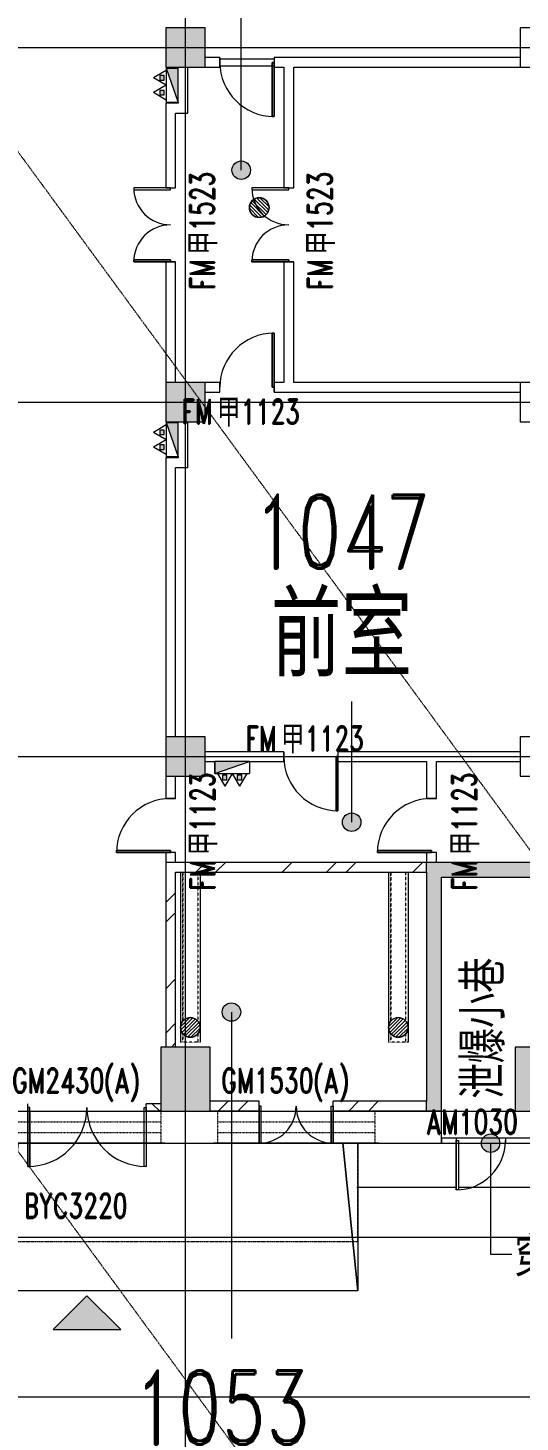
# Model space of a CAD drawing. Header units: millimetres. Extents: x -76632 to 443185, y -33181 to 192400.
# Drawn here: x 184000 to 194000, y -6316 to 22000 of the extents above; entities that cross this region are included whole.
import ezdxf

# ---------------------------------------------------------------- set-up
doc = ezdxf.new("R2010")
doc.units = ezdxf.units.MM
for name, pattern in [('1_1', [2, 1, -1]), ('DASH-2', [1.6, 0.8, -0.8]), ('划线', [6.36, 3.18, -3.18]), ('对齐线', [6.36, 3.18, -3.18]), ('轴网线', [22.04, 18.38, -1.83, 0, -1.83])]:
    doc.linetypes.add(name, pattern=pattern)
doc.layers.get('0').update_dxf_attribs({"color": 8})
doc.layers.get('Defpoints').update_dxf_attribs({"color": 8})
for name, color, linetype, lineweight in [('A-ANNO-DIMS', 8, 'Continuous', 9), ('A-AREA-IDEN', 8, 'Continuous', 9), ('A-DETL-GENF', 8, 'Continuous', 18), ('A-DETL-THIN', 8, 'Continuous', 5), ('A-DOOR', 8, 'Continuous', 5), ('A-DOOR-IDEN', 8, 'Continuous', 9), ('A-DOOR-OPNG', 8, 'Continuous', 5), ('A-FLOR', 8, 'Continuous', 5), ('A-GENM', 8, 'Continuous', 5), ('A-GENM-IDEN', 8, 'Continuous', 9), ('A-GLAZ', 8, 'Continuous', 5), ('A-GLAZ-IDEN', 8, 'Continuous', 9), ('A-WALL', 8, 'Continuous', 5), ('A-WALL-FNSH', 8, 'Continuous', 9), ('A-WALL-PATT', 8, 'Continuous', 9), ('G-IMPT', 8, 'Continuous', 5), ('M-EQPM', 8, 'Continuous', 5), ('P-PIPE', 8, 'Continuous', 5), ('Q-CASE', 8, '1_1', 5), ('Q-SPCQ', 8, 'Continuous', 5), ('S-BEAM', 8, 'Continuous', 5), ('S-BEAM-HDLN', 8, '划线', 5), ('S-COLS', 8, 'Continuous', 5), ('S-GRID', 8, 'Continuous', 9)]:
    doc.layers.add(name, color=color, linetype=linetype, lineweight=lineweight)
doc.styles.add('RomanD', font='romand__.ttf', dxfattribs={"width": 0.7, "height": 1500})
doc.styles.add('RomanD_1', font='romand__.ttf', dxfattribs={"width": 0.7, "height": 500})
doc.styles.add('RomanD_6', font='romand__.ttf', dxfattribs={"width": 0.65, "height": 350})
doc.styles.add('仿宋_2', font='simfang.ttf', dxfattribs={"width": 0.7, "height": 1500})
doc.styles.add('仿宋_5', font='simfang.ttf', dxfattribs={"width": 0.7, "height": 750})
doc.styles.add('微软雅黑', font='Microsoft YaHei.ttf', dxfattribs={"width": 0.7, "height": 500})
doc.dimstyles.new('0_5', dxfattribs={"dimscale": 304.8, "dimtxt": 351.251157, "dimasz": 0, "dimexe": 0.82021, "dimexo": 0.0625, "dimgap": 0, "dimtad": 1, "dimdec": 0, "dimzin": 0, "dimdsep": 46, "dimtxsty": 'RomanD_6', "dimblk1": 'NONE', "dimblk2": 'NONE', "dimsah": 1, "dimcen": 0.09, "dimazin": 0, "dimtfac": 1, "dimtdec": 4, "dimtix": 1, "dimtmove": 0, "dimatfit": 3, "dimfxl": 0.82021, "dimfxlon": 1, "dimtvp": 1, "dimtolj": 1, "dimtzin": 0, "dimlwd": 18, "dimlwe": 18, "dimarcsym": 2})
pattern_1 = [(45, (-4e-09, 0), (-1325.825, 1325.825), []), (45, (-4e-09, 400), (-1325.825, 1325.825), []), (45, (-4e-09, 1300), (-1325.825, 1325.825), [1875, -625])]

# ---------------------------------------------------------------- blocks, each defined once
blk = doc.blocks.new('X-ST-F3-01-C-001_HLP2_rvt-1-LAY-1F-1_500-A')
at = {"layer": 'S-COLS', "true_color": 0x808080}
for points in [[(187600, 21200), (187600, 22000), (186800, 22000), (186800, 21200), (187000, 21200)], [(187600, 14000), (187600, 14800), (186800, 14800), (186800, 14000), (187000, 14000)], [(186800, 6800), (187600, 6800), (187600, 7600), (186800, 7600)], [(187700, 0), (187700, 1300), (186700, 1300), (186700, 0)], [(194900, 0), (194900, 1300), (193900, 1300), (193900, 0), (194404, 0)]]:
    blk.add_hatch(color=8, dxfattribs=at).paths.add_polyline_path(points, flags=0)
at = {"layer": 'S-COLS', "color": 7, "lineweight": 9}
for p, q in [((187600, 22000), (186800, 22000)), ((186800, 22000), (186800, 21200)), ((187600, 21200), (187600, 22000)), ((194800, 22000), (194000, 22000)), ((194000, 22000), (194000, 21200)), ((186800, 21200), (187600, 21200)), ((194000, 21200), (194800, 21200)), ((187600, 14800), (186800, 14800)), ((186800, 14800), (186800, 14000)), ((187600, 14000), (187600, 14800)), ((194800, 14800), (194000, 14800)), ((194000, 14800), (194000, 14000)), ((186800, 14000), (187600, 14000)), ((194000, 14000), (194800, 14000)), ((187600, 7600), (186800, 7600)), ((186800, 7600), (186800, 6800)), ((187600, 6800), (187600, 7600)), ((194800, 7600), (194000, 7600)), ((194000, 7600), (194000, 6800)), ((186800, 6800), (187600, 6800)), ((194000, 6800), (194800, 6800)), ((187700, 1300), (186700, 1300)), ((186700, 1300), (186700, 0)), ((187700, 0), (187700, 1300)), ((194900, 1300), (193900, 1300)), ((193900, 1300), (193900, 0)), ((186700, 0), (187700, 0)), ((193900, 0), (194900, 0))]:
    blk.add_line(p, q, dxfattribs=at)
blk = doc.blocks.new('双扇平开外门_带观察窗 - GM2430_A_-3857367-LAY-1F-1_500-A')
at = {"layer": 'A-DOOR'}
for p, q in [((-1160, 0), (-1200, 0)), ((-1200, 0), (-1200, -1200)), ((-1160, -1200), (-1160, 0)), ((1160, -1200), (1160, 0)), ((1160, 0), (1200, 0)), ((1200, 0), (1200, -1200)), ((-1200, -850), (-1200, -100)), ((-1160, -100), (-1160, -850)), ((1160, -850), (1160, -100)), ((1200, -100), (1200, -850)), ((-1200, -1050), (-1200, -850)), ((-1200, -1200), (-1200, -1050)), ((-1160, -850), (-1160, -1050)), ((-1160, -1050), (-1160, -1200)), ((1160, -1050), (1160, -850)), ((1160, -1200), (1160, -1050)), ((1200, -850), (1200, -1050)), ((1200, -1050), (1200, -1200)), ((-1200, -1200), (-1160, -1200)), ((-1160, -1200), (-1200, -1200)), ((1200, -1200), (1160, -1200)), ((1200, -1200), (1160, -1200))]:
    blk.add_line(p, q, dxfattribs=at)
for centre, start, end in [((-1200, 0), 270, 360), ((1200, 0), 180, 270)]:
    blk.add_arc(centre, 1200, start, end, dxfattribs=at)
at = {"layer": 'A-DOOR-OPNG'}
for p, q in [((-1200, -75), (-1200, 75)), ((1200, -75), (1200, 75))]:
    blk.add_line(p, q, dxfattribs=at)
blk = doc.blocks.new('混凝土雨棚1 - 混凝土雨棚-300mm-2000 2-4311648-LAY-1F-1_500-A')
at = {"layer": 'Q-CASE'}
for p, q in [((8000, 2000), (-8000, 2000)), ((-8000, 2000), (-8000, 0)), ((8000, 0), (8000, 2000))]:
    blk.add_line(p, q, dxfattribs=at)
blk = doc.blocks.new('水沟 - 水沟-4564383-LAY-1F-1_500-A')
at = {"layer": 'S-BEAM', "color": 9, "true_color": 0xbababa}
for p, q in [((-1725, 200), (1417, 200)), ((1433, 200), (1725, 200)), ((-1725, -200), (1725, -200))]:
    blk.add_line(p, q, dxfattribs=at)
blk = doc.blocks.new('水沟 - 水沟-V36-LAY-1F-1_500-A')
at = {"layer": 'S-BEAM', "color": 9, "true_color": 0xbababa}
for p, q in [((-1725, 200), (1413, 200)), ((1437, 200), (1725, 200)), ((-1725, -200), (1725, -200))]:
    blk.add_line(p, q, dxfattribs=at)
blk = doc.blocks.new('圆形地漏1 - 图符-1_dwg-2464927-LAY-1F-1_500-A')
at = {"layer": 'G-IMPT'}
for p, q in [((1671, 1429), (1959, 1621)), ((1677, 1493), (1897, 1640)), ((1682, 1376), (2004, 1591)), ((1704, 1331), (2037, 1553)), ((1737, 1293), (2059, 1508)), ((1782, 1262), (2070, 1455)), ((1844, 1244), (2064, 1391))]:
    blk.add_line(p, q, dxfattribs=at)
blk.add_circle((1871, 1442), 200, dxfattribs=at)
blk = doc.blocks.new('圆形地漏1 - DN100-2464936-LAY-1F-1_500-A')
at = {"layer": 'P-PIPE'}
for start, end in [(360, 180), (180, 360)]:
    blk.add_arc((0, 0), 200, start, end, dxfattribs=at)
at = {"rotation": 11.2415511502492}
blk.add_blockref('圆形地漏1 - 图符-1_dwg-2464927-LAY-1F-1_500-A', (-1554, -1779), dxfattribs=at)
blk = doc.blocks.new('双扇平开防火门_带观察窗 - FM甲1523-4642620-LAY-1F-1_500-A')
at = {"layer": 'A-DOOR'}
for p, q in [((-750, 0), (-750, 750)), ((-750, 750), (-710, 750)), ((-750, 750), (-750, 550)), ((-710, 750), (-750, 750)), ((-710, 750), (-710, 0)), ((-710, 550), (-710, 750)), ((750, 750), (710, 750)), ((710, 750), (710, 0)), ((750, 750), (710, 750)), ((710, 750), (710, 550)), ((750, 0), (750, 750)), ((750, 550), (750, 750)), ((-750, 550), (-750, 350)), ((-750, 350), (-750, 0)), ((-710, 350), (-710, 550)), ((-710, 0), (-710, 350)), ((710, 550), (710, 350)), ((710, 350), (710, 0)), ((750, 350), (750, 550)), ((750, 0), (750, 350)), ((-710, 0), (-750, 0)), ((-750, 0), (-710, 0)), ((710, 0), (750, 0)), ((710, 0), (750, 0))]:
    blk.add_line(p, q, dxfattribs=at)
for centre, start, end in [((-750, 0), 0, 90), ((750, 0), 90, 180)]:
    blk.add_arc(centre, 750, start, end, dxfattribs=at)
at = {"layer": 'A-DOOR-OPNG'}
for p, q in [((-750, 100), (-750, -100)), ((750, 100), (750, -100))]:
    blk.add_line(p, q, dxfattribs=at)
blk = doc.blocks.new('单扇平开防火门_带观察窗 - FM甲1123-4703327-LAY-1F-1_500-A')
at = {"layer": 'A-DOOR'}
for p, q in [((550, 1100), (510, 1100)), ((510, 1100), (510, 0)), ((510, 1100), (550, 1100)), ((510, 900), (510, 1100)), ((510, 700), (510, 900)), ((550, 0), (550, 1100)), ((550, 1100), (550, 900)), ((550, 900), (550, 700)), ((510, 0), (510, 700)), ((550, 700), (550, 0)), ((510, 0), (550, 0)), ((550, 0), (510, 0))]:
    blk.add_line(p, q, dxfattribs=at)
blk.add_arc((550, 0), 1100, 90, 180, dxfattribs=at)
at = {"layer": 'A-DOOR-OPNG'}
for p, q in [((-550, -100), (-550, 100)), ((550, -99), (550, 100))]:
    blk.add_line(p, q, dxfattribs=at)
blk = doc.blocks.new('单扇平开防火门_带观察窗 - FM甲1123-4703424-LAY-1F-1_500-A')
at = {"layer": 'A-DOOR'}
for p, q in [((510, -1100), (510, 0)), ((550, 0), (510, 0)), ((510, 0), (510, -700)), ((550, -700), (550, 0)), ((510, 0), (550, 0)), ((550, 0), (550, -1100)), ((510, -700), (510, -900)), ((550, -900), (550, -700)), ((510, -900), (510, -1100)), ((550, -1100), (510, -1100)), ((510, -1100), (550, -1100)), ((550, -1100), (550, -900))]:
    blk.add_line(p, q, dxfattribs=at)
blk.add_arc((550, 0), 1100, 180, 270, dxfattribs=at)
at = {"layer": 'A-DOOR-OPNG'}
for p, q in [((-550, 100), (-550, -100)), ((-550, 70), (550, 70)), ((550, 99), (550, -100)), ((-550, -70), (550, -70))]:
    blk.add_line(p, q, dxfattribs=at)
blk = doc.blocks.new('单扇平开防火门_带观察窗 - FM甲1123-4703329-LAY-1F-1_500-A')
at = {"layer": 'A-DOOR'}
for p, q in [((510, -1100), (510, 0)), ((550, 0), (510, 0)), ((510, 0), (510, -700)), ((550, -700), (550, 0)), ((510, 0), (550, 0)), ((550, 0), (550, -1100)), ((510, -700), (510, -900)), ((550, -900), (550, -700)), ((510, -900), (510, -1100)), ((550, -1100), (510, -1100)), ((510, -1100), (550, -1100)), ((550, -1100), (550, -900))]:
    blk.add_line(p, q, dxfattribs=at)
blk.add_arc((550, 0), 1100, 180, 270, dxfattribs=at)
at = {"layer": 'A-DOOR-OPNG'}
for p, q in [((-550, 100), (-550, -100)), ((550, 99), (550, -100))]:
    blk.add_line(p, q, dxfattribs=at)
blk = doc.blocks.new('坡道 - 坡道-4271278-LAY-1F-1_500-A')
at = {"layer": 'Q-SPCQ'}
for p, q in [((-3600, -3000), (-3300, 0)), ((-3600, -3000), (-3600, 0)), ((-3300, 0), (-3600, -3000)), ((-3060, 0), (-740, 0)), ((-3060, 0), (-740, 0)), ((1640, 0), (3060, 0)), ((1640, 0), (3060, 0)), ((3300, 0), (3600, -3000)), ((3600, -3000), (3300, 0)), ((3600, 0), (3600, -3000)), ((-3600, -3000), (-3600, -900)), ((3600, -900), (3600, -3000)), ((3600, -3000), (-3600, -3000)), ((3600, -3000), (-3600, -3000))]:
    blk.add_line(p, q, dxfattribs=at)
blk = doc.blocks.new('穿孔铝板 - 穿孔铝板-4348228-LAY-1F-1_500-A')
at = {"layer": 'A-GENM'}
for p, q in [((1125, 50), (-875, 50)), ((-875, 50), (-875, -50)), ((1125, -50), (1125, 50)), ((-875, -50), (1125, -50))]:
    blk.add_line(p, q, dxfattribs=at)
blk = doc.blocks.new('双扇平开外门_带观察窗 - GM1530_A_-4118818-LAY-1F-1_500-A')
at = {"layer": 'A-DOOR'}
for p, q in [((-750, 0), (-750, 750)), ((-750, 750), (-710, 750)), ((-750, 750), (-750, 600)), ((-710, 750), (-750, 750)), ((-750, 600), (-750, 400)), ((-710, 750), (-710, 0)), ((-710, 600), (-710, 750)), ((-710, 400), (-710, 600)), ((750, 750), (710, 750)), ((710, 750), (710, 0)), ((750, 750), (710, 750)), ((710, 750), (710, 600)), ((710, 600), (710, 400)), ((750, 0), (750, 750)), ((750, 600), (750, 750)), ((750, 400), (750, 600)), ((-750, 400), (-750, 125)), ((-710, 125), (-710, 400)), ((710, 400), (710, 125)), ((750, 125), (750, 400)), ((-710, 0), (-750, 0)), ((710, 0), (750, 0))]:
    blk.add_line(p, q, dxfattribs=at)
for centre, start, end in [((-750, 0), 0, 90), ((750, 0), 90, 180)]:
    blk.add_arc(centre, 750, start, end, dxfattribs=at)
at = {"layer": 'A-DOOR-OPNG'}
for p, q in [((-750, 100), (-750, -100)), ((750, 100), (750, -100))]:
    blk.add_line(p, q, dxfattribs=at)
blk = doc.blocks.new('圆形地漏_固定_2 - 热轧钢管-3953174-LAY-1F-1_500-A')
at = {"layer": 'A-GENM'}
for p, q in [((-193, 52), (52, -193)), ((102, -172), (-172, 102)), ((-141, 141), (141, -141)), ((172, -102), (-102, 172)), ((193, -52), (-52, 193)), ((13, 200), (200, 13)), ((-13, -200), (-200, -13))]:
    blk.add_line(p, q, dxfattribs=at)
blk.add_circle((0, 0), 200, dxfattribs=at)
at = {"layer": 'P-PIPE'}
for start, end in [(0, 180), (180, 0)]:
    blk.add_arc((0, 0), 200, start, end, dxfattribs=at)
blk = doc.blocks.new('栅栏门 - AM1030-V69-LAY-1F-1_500-A')
at = {"layer": 'A-DOOR'}
for p, q in [((450, 1000), (500, 1000)), ((450, 0), (450, 1000)), ((500, 0), (500, 1000)), ((500, 1000), (500, 0)), ((500, 1000), (500, 0)), ((500, 0), (450, 0))]:
    blk.add_line(p, q, dxfattribs=at)
blk.add_arc((500, 0), 1000, 90, 180, dxfattribs=at)
at = {"layer": 'A-DOOR-OPNG'}
for p, q in [((-500, -50), (-500, 50)), ((500, -49), (500, 50))]:
    blk.add_line(p, q, dxfattribs=at)
blk = doc.blocks.new('百叶窗-带贴面 - BYC3220-4828235-LAY-1F-1_500-A')
at = {"layer": 'A-GLAZ'}
for p, q in [((-1669, 425), (1691, 425)), ((1691, 425), (-1669, 425))]:
    blk.add_line(p, q, dxfattribs=at)
at = {"layer": 'A-GLAZ', "linetype": 'DASH-2'}
for p, q in [((-1589, -225), (-1589, 425)), ((1611, 425), (-1589, 425)), ((1611, -225), (1611, 425)), ((1611, 208), (-1589, 208)), ((1611, -8), (-1589, -8)), ((1611, -225), (-1589, -225))]:
    blk.add_line(p, q, dxfattribs=at)
blk = doc.blocks.new('室内消火栓箱_带灭火器__左右式_ - SG24D65-P-4294461-LAY-1F-1_500-A')
at = {"layer": 'A-DETL-GENF', "lineweight": 5}
blk.add_hatch(color=256, dxfattribs=at).paths.add_polyline_path([(-350, -240), (350, 0), (-350, 0), (-350, -128)], flags=0)
h = blk.add_hatch(color=256, dxfattribs=at)
h.paths.add_polyline_path([(-105, -370), (-105, -280), (-195, -280), (-195, -370)], flags=0)
h.paths.add_polyline_path([(195, -370), (195, -280), (105, -280), (105, -370)], flags=0)
for p, q in [((350, 0), (-350, 0)), ((-350, -240), (350, 0)), ((-350, -240), (-350, 0)), ((-350, 0), (-350, -240)), ((-350, -240), (350, 0)), ((350, 0), (-350, 0)), ((-350, -240), (350, -240)), ((-300, -240), (-150, -500)), ((-105, -280), (-195, -280)), ((-195, -280), (-195, -370)), ((0, -240), (-150, -500)), ((-105, -370), (-105, -280)), ((0, -240), (150, -500)), ((195, -280), (105, -280)), ((105, -280), (105, -370)), ((300, -240), (150, -500)), ((195, -370), (195, -280)), ((-195, -370), (-105, -370)), ((105, -370), (195, -370))]:
    blk.add_line(p, q, dxfattribs=at)
at = {"layer": 'M-EQPM'}
blk.add_line((350, 0), (350, -240), dxfattribs=at)
blk = doc.blocks.new('硬顶 - 硬顶-3809734-LAY-1F-1_500-A')
at = {"layer": 'A-DETL-GENF', "color": 8, "linetype": '对齐线', "lineweight": 5, "true_color": 0x777777}
for p, q in [((17200, 0), (33970.6, -22869)), ((17200, -20300), (33970.6, -43169))]:
    blk.add_line(p, q, dxfattribs=at)
at = {"layer": 'A-DETL-GENF', "color": 8, "lineweight": 5, "true_color": 0x777777}
blk.add_line((33970.6, -22869), (16770.6, -22869), dxfattribs=at)
blk = doc.blocks.new('*D1431')
at = {"layer": 'A-ANNO-DIMS', "color": 0, "lineweight": 18, "transparency": 16777216}
for p, q in [((19261, 131300), (19742, 131300)), ((19492, 130200), (19492, 131300)), ((19261, 130200), (19742, 130200)), ((259200, 4470), (259200, 4951)), ((264000, 4470), (264000, 4951)), ((259200, 4701), (264000, 4701))]:
    blk.add_line(p, q, dxfattribs=at)
at = {"layer": 'Defpoints', "color": 0, "transparency": 16777216}
for p in [(19242, 131300), (19492, 131300), (19242, 130200), (264000, 4701), (259200, 4451), (264000, 4451)]:
    blk.add_point(p, dxfattribs=at)
at = {"layer": 'A-ANNO-DIMS', "color": 0, "lineweight": 18, "transparency": 16777216, "insert": (19317, 130750), "char_height": 350, "width": 972.7, "attachment_point": 5, "rotation": 90, "style": 'RomanD_6'}
blk.add_mtext('\\A1;1100', dxfattribs=at)
at = {"layer": 'A-ANNO-DIMS', "color": 0, "lineweight": 18, "transparency": 16777216, "insert": (261600, 4876), "char_height": 350, "width": 972.7, "attachment_point": 5, "style": 'RomanD_6'}
blk.add_mtext('\\A1;4800', dxfattribs=at)
blk = doc.blocks.new('_None')
blk = doc.blocks.new('*D1432')
at = {"layer": 'A-ANNO-DIMS', "color": 0, "lineweight": 18, "transparency": 16777216}
for p, q in [((19261, 133750), (19742, 133750)), ((19492, 131300), (19492, 133750)), ((19261, 131300), (19742, 131300)), ((260638, 2650), (261119, 2650)), ((260869, 1700), (260869, 2650)), ((261100, 1700), (260619, 1700))]:
    blk.add_line(p, q, dxfattribs=at)
at = {"layer": 'Defpoints', "color": 0, "transparency": 16777216}
for p in [(19242, 133750), (19492, 133750), (19242, 131300), (260619, 2650), (260869, 2650), (261119, 1700)]:
    blk.add_point(p, dxfattribs=at)
at = {"layer": 'A-ANNO-DIMS', "color": 0, "lineweight": 18, "transparency": 16777216, "char_height": 350, "attachment_point": 5, "rotation": 90, "style": 'RomanD_6'}
for s, insert, width in [('\\A1;2450', (19317, 132525), 972.7), ('\\A1;950', (260694, 2175), 729.52)]:
    blk.add_mtext(s, dxfattribs=dict(at, insert=insert, width=width))

msp = doc.modelspace()

# ---------------------------------------------------------------- hatches: boundary and pattern name
at = {"layer": 'A-AREA-IDEN', "lineweight": 18, "transparency": 33554687}
h = msp.add_hatch(color=256, dxfattribs=at)
edge = h.paths.add_edge_path(flags=0)
edge.add_arc((188334.2, 19110.1), 187.5, 0, 360)
h = msp.add_hatch(color=256, dxfattribs=at)
edge = h.paths.add_edge_path(flags=0)
edge.add_arc((190578.5, 5868), 187.5, 0, 360)
h = msp.add_hatch(color=256, dxfattribs=at)
edge = h.paths.add_edge_path(flags=0)
edge.add_arc((188135.5, 2011), 187.5, 0, 360)
at = {"layer": 'A-DETL-GENF', "lineweight": 5, "transparency": 33554687}
msp.add_hatch(color=256, dxfattribs=at).paths.add_polyline_path([(185885.9, -4435.9), (185200, -3750), (184514.1, -4435.9)], flags=0)
at = {"layer": 'A-GENM-IDEN', "lineweight": 18, "transparency": 33554687}
h = msp.add_hatch(color=256, dxfattribs=at)
edge = h.paths.add_edge_path(flags=0)
edge.add_arc((193400, -652), 187.5, 0, 360)
at = {"layer": 'A-WALL-PATT', "lineweight": 5, "transparency": 33554687}
h = msp.add_hatch(dxfattribs=at)
h.set_pattern_fill('FP_10', color=256, style=0, pattern_type=2)
h.set_pattern_definition(pattern_1)
h.paths.add_polyline_path([(186800, 1300), (187000, 1300), (187000, 5050), (186800, 5050), (186800, 2529.3)], flags=0)
h = msp.add_hatch(dxfattribs=at)
h.set_pattern_fill('FP_10', color=256, style=0, pattern_type=2)
h.set_pattern_definition(pattern_1)
h.paths.add_polyline_path([(187000, 4850), (192100, 4850), (192100, 5050), (187000, 5050)], flags=0)
msp.add_hatch(color=256, dxfattribs=at).paths.add_polyline_path([(192400, 0), (192400, 5050), (192100, 5050), (192100, 0)], flags=0)
h = msp.add_hatch(color=256, dxfattribs=at)
h.paths.add_polyline_path([(225626.4, 4750), (232400, 4750), (232400, 5050), (218300, 5050), (218300, 4750), (219949.5, 4750)], flags=0)
h.paths.add_polyline_path([(216500, 4750), (217200, 4750), (217200, 5050), (208100, 5050), (208100, 4750), (216400, 4750)], flags=0)
h.paths.add_polyline_path([(207000, 4750), (207000, 5050), (192400, 5050), (192400, 4750), (205500, 4750)], flags=0)
h = msp.add_hatch(dxfattribs=at)
h.set_pattern_fill('FP_11', color=256, style=0, pattern_type=2)
h.set_pattern_definition([(45, (-4e-09, 0), (-1060.66, 1060.66), []), (135, (-4e-09, 0), (-1060.66, -1060.66), [])])
h.paths.add_polyline_path([(186700, 0), (186700, 150), (186400, 150), (186400, 0)], flags=0)
h.paths.add_polyline_path([(183500, 0), (184000, 0), (184000, 150), (183500, 150), (183500, 34.8)], flags=0)
h = msp.add_hatch(dxfattribs=at)
h.set_pattern_fill('FP_10', color=256, style=0, pattern_type=2)
h.set_pattern_definition(pattern_1)
h.paths.add_polyline_path([(192100, 0), (192100, 200), (190200, 200), (190200, 0), (192086.8, 0)], flags=0)
h.paths.add_polyline_path([(187700, 0), (188700, 0), (188700, 200), (187700, 200), (187700, 88.2)], flags=0)

# ---------------------------------------------------------------- linework, layer by layer
at = {"layer": 'A-AREA-IDEN', "lineweight": 18, "transparency": 33554687}
for p, q in [((188334.2, 19110.1), (188334.2, 24095.3)), ((190578.5, 5868), (190578.5, 8319.9)), ((188135.5, 2011), (188135.5, -4620.3))]:
    msp.add_line(p, q, dxfattribs=at)
for centre in [(188334.2, 19110.1), (190578.5, 5868), (188135.5, 2011)]:
    msp.add_circle(centre, 187.5, dxfattribs=at)
at = {"layer": 'A-DETL-THIN', "transparency": 33554687}
for p, q in [((185200, -3750), (184514.1, -4435.9)), ((185885.9, -4435.9), (185200, -3750)), ((184514.1, -4435.9), (185885.9, -4435.9)), ((146550, -5800), (230300, -5800))]:
    msp.add_line(p, q, dxfattribs=at)
at = {"layer": 'A-FLOR', "transparency": 33554687}
for p, q in [((192400, 0), (193900, 0)), ((192700, -1550), (190685, -1550)), ((195507.5, -1550), (192750, -1550))]:
    msp.add_line(p, q, dxfattribs=at)
at = {"layer": 'A-GENM-IDEN', "lineweight": 18, "transparency": 33554687}
for p, q in [((193400, -652), (193400, -2906.5)), ((193400, -2906.5), (193829.8, -2906.5))]:
    msp.add_line(p, q, dxfattribs=at)
msp.add_circle((193400, -652), 187.5, dxfattribs=at)
at = {"layer": 'A-WALL', "lineweight": 9, "transparency": 33554687}
for p, q in [((187900, 21400), (187600, 21400)), ((187900, 21200), (187900, 21400)), ((194000, 21400), (189000, 21400)), ((189000, 21400), (189000, 21200)), ((187050, 21200), (187050, 21185)), ((187250, 20270), (187250, 21200)), ((187600, 21200), (187900, 21200)), ((189000, 21200), (189200, 21200)), ((189200, 21200), (189200, 18750)), ((189400, 21200), (194000, 21200)), ((189400, 18750), (189400, 21200)), ((187000, 20470), (186800, 20470)), ((186800, 20470), (186800, 18750)), ((187050, 20470), (187000, 20470)), ((187050, 20485), (187050, 20470)), ((187000, 18750), (187000, 20270)), ((187000, 20270), (187250, 20270)), ((186800, 18750), (187000, 18750)), ((189200, 18750), (189400, 18750)), ((187000, 17250), (186800, 17250)), ((186800, 17250), (186800, 14800)), ((187000, 14800), (187000, 17250)), ((189400, 17250), (189200, 17250)), ((189200, 17250), (189200, 14800)), ((189400, 14800), (189400, 17250)), ((187900, 14800), (187600, 14800)), ((187900, 14600), (187900, 14800)), ((189200, 14800), (189000, 14800)), ((189000, 14800), (189000, 14600)), ((194000, 14800), (189400, 14800)), ((187600, 14600), (187900, 14600)), ((189000, 14600), (194000, 14600)), ((187050, 14000), (187050, 13985)), ((187250, 13070), (187250, 14000)), ((187000, 13270), (186800, 13270)), ((186800, 13270), (186800, 7600)), ((187050, 13270), (187000, 13270)), ((187000, 7600), (187000, 13070)), ((187000, 13070), (187250, 13070)), ((187050, 13285), (187050, 13270)), ((189200, 7300), (187600, 7300)), ((187600, 7100), (187800, 7100)), ((188500, 7100), (189200, 7100)), ((189200, 7100), (189200, 7300)), ((194000, 7300), (190300, 7300)), ((190300, 7300), (190300, 7100)), ((190300, 7100), (192100, 7100)), ((192100, 7100), (192100, 6350)), ((192300, 7100), (194000, 7100)), ((192300, 6350), (192300, 7100)), ((186800, 6800), (186800, 6350)), ((187000, 6350), (187000, 6800)), ((186800, 6350), (187000, 6350)), ((192100, 6350), (192300, 6350)), ((186800, 5250), (186800, 1300)), ((187000, 5250), (186800, 5250)), ((187000, 5050), (187000, 5250)), ((192100, 5250), (192100, 5050)), ((192300, 5250), (192100, 5250)), ((192300, 5050), (192300, 5250)), ((192100, 5050), (187000, 5050)), ((187000, 1300), (187000, 4850)), ((187000, 4850), (192100, 4850)), ((192100, 4850), (192100, 200)), ((205500, 5050), (192300, 5050)), ((192400, 0), (192400, 4750)), ((192400, 4750), (207000, 4750)), ((186700, 150), (186400, 150)), ((188700, 200), (187700, 200)), ((192100, 200), (190200, 200)), ((186700, 0), (186400, 0)), ((188700, 0), (187700, 0)), ((187700, 0), (188700, 0)), ((192100, 0), (190200, 0)), ((190200, 0), (192400, 0))]:
    msp.add_line(p, q, dxfattribs=at)
at = {"layer": 'A-WALL', "transparency": 33554687}
for p, q in [((187000, 5050), (186800, 5050)), ((192300, 5050), (192100, 5050)), ((192100, 4850), (192100, 5050)), ((192100, 0), (192100, 200))]:
    msp.add_line(p, q, dxfattribs=at)
at = {"layer": 'A-WALL-FNSH', "lineweight": 5, "transparency": 33554687}
for p, q in [((186400, -25), (186400, -650)), ((188700, -650), (188700, -25)), ((190200, -25), (190200, -650)), ((192400, 0), (192100, 0)), ((192400, -650), (192400, 0)), ((186400, -650), (188700, -650)), ((190200, -650), (192400, -650))]:
    msp.add_line(p, q, dxfattribs=at)
at = {"layer": 'S-BEAM-HDLN', "transparency": 33554687}
for p, q in [((187099.5, 4849.9), (187149.5, 4849.9)), ((187099.5, 4849.9), (187099.5, 1399.9)), ((187149.5, 4849.9), (187499.5, 4849.9)), ((187149.5, 1830), (187149.5, 4849.9)), ((187149.5, 4849.9), (187149.5, 1830)), ((187449.5, 4849.9), (187499.5, 4849.9)), ((187449.5, 4849.9), (187449.5, 1833.5)), ((187499.5, 4849.9), (187499.5, 1711.5)), ((187499.5, 4849.9), (187499.5, 1711.5)), ((191324.5, 4849.9), (191374.5, 4849.9)), ((191324.5, 4849.9), (191324.5, 1399.9)), ((191374.5, 4849.9), (191724.5, 4849.9)), ((191374.5, 1830.7), (191374.5, 4849.9)), ((191374.5, 4849.9), (191374.5, 1830.7)), ((191674.5, 4849.9), (191724.5, 4849.9)), ((191674.5, 4849.9), (191674.5, 1833.1)), ((191724.5, 4849.9), (191724.5, 1707.6)), ((191724.5, 4849.9), (191724.5, 1707.6)), ((187149.5, 1399.9), (187149.5, 1569.7)), ((187149.5, 1569.7), (187149.5, 1399.9)), ((187449.5, 1566.3), (187449.5, 1399.9)), ((187499.5, 1688.3), (187499.5, 1399.9)), ((187499.5, 1688.3), (187499.5, 1399.9)), ((191374.5, 1399.9), (191374.5, 1569)), ((191374.5, 1569), (191374.5, 1399.9)), ((191674.5, 1566.7), (191674.5, 1399.9)), ((191724.5, 1692.1), (191724.5, 1399.9)), ((191724.5, 1692.1), (191724.5, 1399.9)), ((187149.5, 1399.9), (187099.5, 1399.9)), ((187499.5, 1399.9), (187149.5, 1399.9)), ((187499.5, 1399.9), (187449.5, 1399.9)), ((191374.5, 1399.9), (191324.5, 1399.9)), ((191724.5, 1399.9), (191374.5, 1399.9)), ((191724.5, 1399.9), (191674.5, 1399.9))]:
    msp.add_line(p, q, dxfattribs=at)
at = {"layer": 'S-GRID', "linetype": '轴网线', "transparency": 33554687}
for p, q in [((187200, -17706.2), (187200, 174400)), ((-16000, 21600), (308800, 21600)), ((-16000, 14400), (308800, 14400)), ((-16000, 7200), (308800, 7200)), ((-16000, 0), (308800, 0))]:
    msp.add_line(p, q, dxfattribs=at)

# ---------------------------------------------------------------- block references
at = {"lineweight": 5, "transparency": 33554687}
msp.add_blockref('X-ST-F3-01-C-001_HLP2_rvt-1-LAY-1F-1_500-A', (0, 0), dxfattribs=at)
at = {"layer": 'A-DETL-GENF', "lineweight": 5, "transparency": 33554687}
msp.add_blockref('硬顶 - 硬顶-3809734-LAY-1F-1_500-A', (166000, 20300), dxfattribs=at)
at = {"layer": 'A-DOOR', "transparency": 33554687}
for name, p in [('单扇平开防火门_带观察窗 - FM甲1123-4703424-LAY-1F-1_500-A', (188450, 21300)), ('单扇平开防火门_带观察窗 - FM甲1123-4703327-LAY-1F-1_500-A', (188450, 14700)), ('单扇平开防火门_带观察窗 - FM甲1123-4703329-LAY-1F-1_500-A', (189750, 7200)), ('双扇平开外门_带观察窗 - GM2430_A_-3857367-LAY-1F-1_500-A', (185200, 75))]:
    msp.add_blockref(name, p, dxfattribs=at)
for name, p, rotation in [('双扇平开防火门_带观察窗 - FM甲1523-4642620-LAY-1F-1_500-A', (186900, 18000), 90), ('双扇平开防火门_带观察窗 - FM甲1523-4642620-LAY-1F-1_500-A', (189300, 18000), 90), ('单扇平开防火门_带观察窗 - FM甲1123-4703329-LAY-1F-1_500-A', (186900, 5800), 270), ('单扇平开防火门_带观察窗 - FM甲1123-4703329-LAY-1F-1_500-A', (192200, 5800), 270), ('双扇平开外门_带观察窗 - GM1530_A_-4118818-LAY-1F-1_500-A', (189450, 100), 180), ('栅栏门 - AM1030-V69-LAY-1F-1_500-A', (193200, -600), 180)]:
    msp.add_blockref(name, p, dxfattribs=dict(at, rotation=rotation))
at = {"layer": 'A-GENM', "transparency": 33554687}
msp.add_blockref('穿孔铝板 - 穿孔铝板-4348228-LAY-1F-1_500-A', (193275, -600), dxfattribs=at)
at = {"layer": 'A-GENM', "transparency": 33554687, "rotation": 180}
msp.add_blockref('混凝土雨棚1 - 混凝土雨棚-300mm-2000 2-4311648-LAY-1F-1_500-A', (182700, -650), dxfattribs=at)
at = {"layer": 'A-GLAZ', "transparency": 33554687, "rotation": 180}
for p in [(185111.4, -225), (189461.4, -225)]:
    msp.add_blockref('百叶窗-带贴面 - BYC3220-4828235-LAY-1F-1_500-A', p, dxfattribs=at)
at = {"layer": 'M-EQPM', "transparency": 33554687, "rotation": 270}
for p in [(187050, 20835), (187050, 13635)]:
    msp.add_blockref('室内消火栓箱_带灭火器__左右式_ - SG24D65-P-4294461-LAY-1F-1_500-A', p, dxfattribs=at)
at = {"layer": 'M-EQPM', "transparency": 33554687}
msp.add_blockref('室内消火栓箱_带灭火器__左右式_ - SG24D65-P-4294461-LAY-1F-1_500-A', (188150, 7100), dxfattribs=at)
at = {"layer": 'P-PIPE', "transparency": 33554687}
for name, p in [('圆形地漏_固定_2 - 热轧钢管-3953174-LAY-1F-1_500-A', (188700, 18349.7)), ('圆形地漏1 - DN100-2464936-LAY-1F-1_500-A', (187300.9, 1699.9)), ('圆形地漏1 - DN100-2464936-LAY-1F-1_500-A', (191525.5, 1699.9))]:
    msp.add_blockref(name, p, dxfattribs=at)
at = {"layer": 'Q-SPCQ', "transparency": 33554687}
msp.add_blockref('坡道 - 坡道-4271278-LAY-1F-1_500-A', (187100, -650), dxfattribs=at)
at = {"layer": 'S-BEAM-HDLN', "linetype": 'Continuous', "transparency": 33554687, "rotation": 270}
for name, p in [('水沟 - 水沟-V36-LAY-1F-1_500-A', (187299.5, 3124.9)), ('水沟 - 水沟-4564383-LAY-1F-1_500-A', (191524.5, 3124.9))]:
    msp.add_blockref(name, p, dxfattribs=at)

# ---------------------------------------------------------------- texts
at = {"layer": 'A-AREA-IDEN', "transparency": 33554687, "char_height": 1500, "attachment_point": 1}
for s, insert, width, style in [('1047', (188576.5, 12517), 4826.159, 'RomanD'), ('前室', (188940, 10482.8), 3928.269, '仿宋_2'), ('1053', (186139.2, -5270), 4826.159, 'RomanD')]:
    msp.add_mtext(s, dxfattribs=dict(at, insert=insert, width=width, style=style))
at = {"layer": 'A-AREA-IDEN', "transparency": 33554687, "insert": (192852.1, 253.1), "char_height": 750, "width": 4040.505, "attachment_point": 1, "rotation": 90, "style": '仿宋_5'}
msp.add_mtext('泄爆小巷', dxfattribs=at)
at = {"layer": 'A-DOOR-IDEN', "transparency": 33554687, "char_height": 500, "attachment_point": 1, "rotation": 90}
for s, insert, width, style in [('1523', (187291.1, 17879), 1683.544, 'RomanD_1'), ('1523', (189681.8, 17879), 1683.544, 'RomanD_1'), ('\\f微软雅黑|b0|i0|c134|p34|;\\W.7;甲', (187291.1, 17392.8), 589.24, '微软雅黑'), ('\\f微软雅黑|b0|i0|c134|p34|;\\W.7;甲', (189681.8, 17392.8), 589.24, '微软雅黑'), ('FM', (187291.1, 16675.1), 869.831, 'RomanD_1'), ('FM', (189681.8, 16675.1), 869.831, 'RomanD_1'), ('1123', (187295, 5679), 1683.544, 'RomanD_1'), ('1123', (192613.5, 5679), 1683.544, 'RomanD_1'), ('\\f微软雅黑|b0|i0|c134|p34|;\\W.7;甲', (187295, 5192.8), 589.24, '微软雅黑'), ('\\f微软雅黑|b0|i0|c134|p34|;\\W.7;甲', (192613.5, 5192.8), 589.24, '微软雅黑'), ('FM', (187295, 4475.1), 869.831, 'RomanD_1'), ('FM', (192613.5, 4475.1), 869.831, 'RomanD_1')]:
    msp.add_mtext(s, dxfattribs=dict(at, insert=insert, width=width, style=style))
at = {"layer": 'A-DOOR-IDEN', "transparency": 33554687, "char_height": 500, "attachment_point": 1}
for s, insert, width, style in [('FM', (187125.1, 14456.6), 869.831, 'RomanD_1'), ('\\f微软雅黑|b0|i0|c134|p34|;\\W.7;甲', (187842.8, 14456.6), 589.24, '微软雅黑'), ('1123', (188329, 14456.6), 1683.544, 'RomanD_1'), ('FM', (188425.1, 7818.2), 869.831, 'RomanD_1'), ('\\f微软雅黑|b0|i0|c134|p34|;\\W.7;甲', (189142.8, 7818.2), 589.24, '微软雅黑'), ('1123', (189629, 7818.2), 1683.544, 'RomanD_1'), ('GM2430(A)', (183679.1, 869.9), 3619.619, 'RomanD_1'), ('GM1530(A)', (187929.1, 869.9), 3619.619, 'RomanD_1'), ('AM1030', (192095.6, 34.9), 2609.493, 'RomanD_1')]:
    msp.add_mtext(s, dxfattribs=dict(at, insert=insert, width=width, style=style))
at = {"layer": 'A-GENM-IDEN', "transparency": 33554687, "insert": (193884.3, -2569), "char_height": 750, "width": 4040.505, "attachment_point": 1, "style": '仿宋_5'}
msp.add_mtext('穿孔铝板', dxfattribs=at)
at = {"layer": 'A-GLAZ-IDEN', "transparency": 33554687, "insert": (183924.5, -1672.6), "char_height": 500, "width": 2946.202, "attachment_point": 1, "style": 'RomanD_1'}
msp.add_mtext('BYC3220', dxfattribs=at)

# ---------------------------------------------------------------- dimensions: what is measured, and where the dimension line sits
at = {"layer": 'A-ANNO-DIMS', "lineweight": 18, "transparency": 33554687}
for base, p1, p2, override, picture, middle in [((19492.1, 133750), (19242.1, 131300), (19242.1, 133750), {"dimpost": '<>', "dimfxl": 2450}, '*D1432', (19317.1, 132525)), ((19492.1, 131300), (19242.1, 130200), (19242.1, 131300), {"dimpost": '<>', "dimfxl": 1100}, '*D1431', (19317.1, 130750))]:
    dim = msp.add_linear_dim(base=base, p1=p1, p2=p2, angle=90, dimstyle='0_5', override=override, dxfattribs=at)
    dim.commit()
    dim.dimension.update_dxf_attribs({"geometry": picture, "text_midpoint": middle})

doc.saveas('drawing.dxf')
